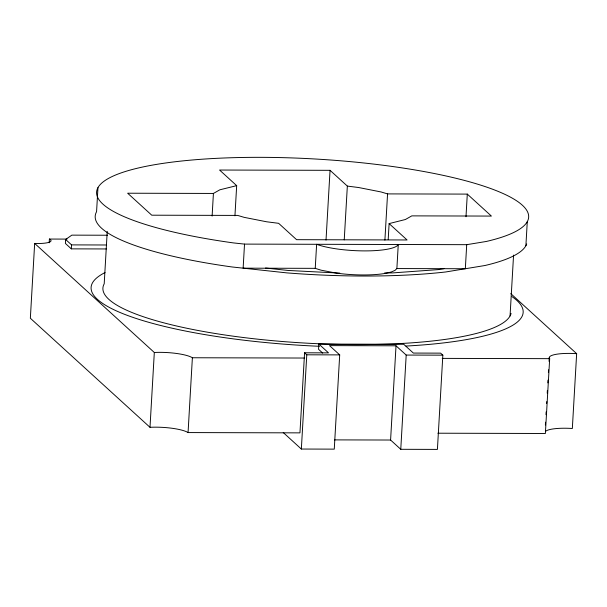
<?xml version="1.0" encoding="UTF-8"?>
<svg xmlns="http://www.w3.org/2000/svg" width="607" height="607" viewBox="0 0 607 607"><rect width="100%" height="100%" fill="white"/><g stroke="black" fill="none" stroke-linecap="round" stroke-linejoin="round"><path stroke-width="0.91" d="M66.982 239.097L49.402 239.052A17.11 3.619 3.3 0 1 34.667 243.415L30.35 318.243L149.997 427.313A27.345 5.782 3.3 0 1 188.064 432.571L299.957 432.867L304.577 352.796L328.501 352.857L318.857 344.063L318.554 349.306L322.689 353.077M49.19 242.792L49.402 239.052M107.606 235.235L71.838 235.137L65.639 239.492L65.412 243.46L71.33 248.862L106.331 248.953M71.33 248.862L71.565 244.894L65.639 239.492M97.962 187.654L96.574 211.706A216.388 45.73 3.3 0 0 232.071 266.966L286.792 272.877A216.388 45.73 3.3 0 0 445.735 271.966L484.91 265.517A216.388 45.73 3.3 0 0 526.694 243.938M107.234 231.366L104.207 283.81A204.559 43.226 3.3 0 0 290.138 342.098A204.559 43.226 3.3 0 0 511.079 313.424M149.997 427.313L154.315 352.492L34.667 243.415M188.064 432.571L192.381 357.751A27.345 5.782 3.3 0 0 154.315 352.492M212.116 216.077L213.421 193.443L219.871 189.794L236.677 185.643L234.939 215.826M244.522 244.105L233.452 242.914A216.388 45.73 3.3 0 1 119.268 173.572A216.388 45.73 3.3 0 1 425.492 171.819A216.388 45.73 3.3 0 1 486.298 241.465L466.715 244.682L244.522 244.105L243.134 268.165L315.238 268.347L321.02 270.168L336.24 273.104A44.706 9.446 3.3 0 0 386.196 273.233L391.432 271.936L395.043 270.358L396.872 268.56L398.26 244.507A44.706 9.446 3.3 0 1 364.572 250.896A44.706 9.446 3.3 0 1 316.626 244.295L315.238 268.347M334.396 439.885L390.589 440.029L400.764 449.301L437.412 449.4L442.844 355.163L406.197 355.065L396.022 345.793L329.525 345.618L339.7 354.89L334.267 449.134L301.345 449.043L306.778 354.807L304.577 352.796M326.02 240.129L330.049 170.324L219.559 170.036L236.677 185.643M344.237 239.856L347.341 186.091L330.049 170.324M384.899 240.114L387.562 193.899L381.052 191.956L358.616 187.525L347.341 186.091M388.192 239.636L389.117 223.596L405.37 219.514L411.819 215.872L491.404 216.077L467.299 194.103L387.562 193.899M390.589 440.029L396.022 345.793M400.764 449.301L406.197 355.065M465.994 216.745L467.299 194.103M466.715 244.682L465.326 268.742L396.872 268.56M510.055 315.959L513.568 255.092M525.89 245.714L527.278 221.661M545.389 424.991L545.549 422.191M545.981 414.702L546.141 411.903M546.626 403.48L546.74 401.614M547.226 393.192L547.385 390.384M547.817 382.903L547.977 380.096M548.409 372.615L548.569 369.815M549.054 361.393L549.274 357.652M545.389 431.509A26.025 5.501 3.3 0 1 572.333 428.496L576.65 353.669A26.025 5.501 3.3 0 0 549.684 358.661L545.367 433.489L437.89 433.208M443.937 268.689L438.383 269.599L392.683 272.907L384.588 272.953M213.421 193.443L127.645 193.216L151.75 215.197L237.678 215.417L244.189 217.359L266.625 221.783L278.636 223.315L296.588 239.682L407.077 239.97L389.117 223.596M71.565 244.894L106.559 244.985M318.857 344.063L403.723 344.283L413.375 353.077L440.621 353.137L442.844 355.163M306.778 354.807L339.7 354.89M192.381 357.751L304.274 358.039M442.207 358.38L549.684 358.661M339.761 273.112L288.128 270.456L265.547 268.021M510.791 293.629L576.65 353.669M283.234 432.533L301.345 449.043M511.989 296.626A216.388 45.73 3.3 0 1 406.015 346.058M319.441 346.293A216.388 45.73 3.3 0 1 105.049 272.558"/></g></svg>
